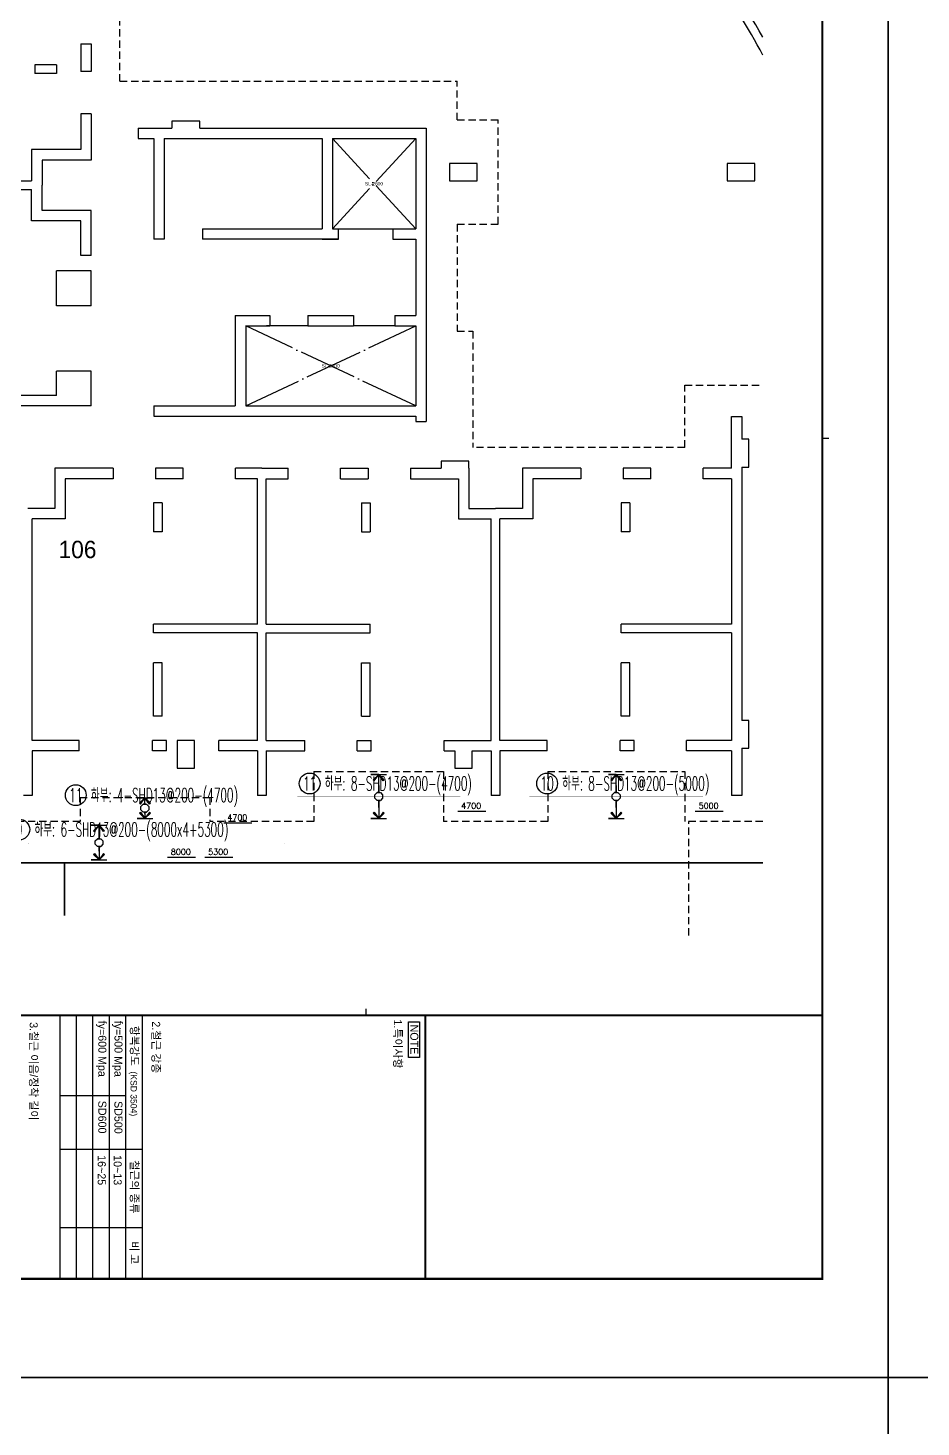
# Model space of a CAD drawing. Header units: millimetres. Extents: x 327808 to 2562540, y -728300 to 402793.
# Drawn here: x 435835 to 461575, y -306753 to -266442 of the extents above; entities that cross this region are included whole.
import ezdxf
from ezdxf.enums import TextEntityAlignment as Align

# ---------------------------------------------------------------- set-up
doc = ezdxf.new("R2010")
doc.units = ezdxf.units.MM
doc.header["$LTSCALE"] = 140
doc.linetypes.add('XS-기초$0$DDOT', pattern=[14, 12, -1, 0, -1])
doc.linetypes.add('XS-기초$0$HID', pattern=[2.3, 1.5, -0.8])
for name, color, linetype in [('CEN-P', 14, 'Continuous'), ('XDIM', 7, 'Continuous'), ('XREBAR', 1, 'Continuous'), ('XS-기초$0$EL7', 7, 'Continuous'), ('XS-기초$0$OPEN', 9, 'XS-기초$0$DDOT'), ('XS-기초$0$WALL', 11, 'Continuous'), ('XS-기초$0$기초연단', 3, 'Continuous'), ('XTAG', 7, 'Continuous'), ('기초꺽임', 7, 'Continuous')]:
    doc.layers.add(name, color=color, linetype=linetype)
doc.layers.add('TEXT', color=3, linetype='Continuous', lineweight=9)
doc.layers.add('XS-기초$0$DEFPOINT', color=144, linetype='Continuous', plot=False)
doc.styles.add('XRebar', font='Romans.shx', dxfattribs={"bigfont": 'whgtxt.shx'})
doc.styles.add('XRebar2', font='Romans.shx')
doc.styles.add('XRebarSheet', font='HMKMRHD.TTF')
doc.styles.add('돋음', font='')
doc.styles.get('돋음').set_extended_font_data('Dotum')

# ---------------------------------------------------------------- blocks, each defined once
blk = doc.blocks.new('dhs_sheet2e')
at = {"color": 7}
for p, q in [((55508.9, 57331.7), (55508.9, 57531.5)), ((73013.1, 43498.2), (72813.3, 43498.2)), ((73013.1, 36694), (81003.6, 36694)), ((77085.8, 36694), (77085.8, 34197)), ((79453.7, 36694), (79453.7, 34197)), ((73013.1, 36194.6), (81003.6, 36194.6)), ((75452.6, 36194.6), (75452.6, 34197)), ((73013.1, 35695.2), (81003.6, 35695.2)), ((73013.1, 35195.8), (81003.6, 35195.8)), ((73013.1, 34696.4), (81003.6, 34696.4)), ((73013.1, 34197), (81003.6, 34197))]:
    blk.add_line(p, q, dxfattribs=at)
for points in [[(84000, 0), (84000, 59329.4), (0, 59329.4), (0, 0)], [(73208.2, 45108.5), (74292.8, 45108.5), (74292.8, 44775), (73208.2, 44775)]]:
    blk.add_lwpolyline(points, close=True, dxfattribs=at)
at = {"color": 30, "const_width": 64.9}
blk.add_lwpolyline([(81003.6, 57331.7), (2996.4, 57331.7), (2996.4, 1997.6), (81003.6, 1997.6)], close=True, dxfattribs=at)
at = {"color": 30}
for points, const_width in [([(73013.1, 1997.6), (73013.1, 57331.7)], 64.9), ([(73013.1, 45291.6), (81003.6, 45291.6)], 64.9), ([(73013.1, 37482.7), (81003.6, 37482.7)], 1.25)]:
    blk.add_lwpolyline(points, dxfattribs=dict(at, const_width=const_width))
at = {"ltscale": 2, "const_width": 1.25}
for points in [[(73013.1, 36694), (73013.1, 34197)], [(81003.6, 36694), (81003.6, 34197)]]:
    blk.add_lwpolyline(points, dxfattribs=at)
at = {"color": 7, "style": 'XRebarSheet'}
for s, height, p in [('NOTE', 242.71, (73292, 44833.7)), ('1.특이사항', 242.71, (73135.9, 44335.3)), ('2.철근 강종', 242.71, (73193, 37000.1)), ('3.철근 이음/정착 길이', 242.711, (73219.2, 33284.8))]:
    blk.add_text(s, height=height, dxfattribs=at).set_placement(p)
at = {"color": 3, "style": 'XRebarSheet'}
for s, height, p in [('항복강도', 242.71, (73329, 36346.4)), ('(KSD 3504)', 194.17, (74714.3, 36344.3)), ('철근의 종류', 242.71, (77406.6, 36345.3)), ('비 고', 242.71, (79864.2, 36338.4))]:
    blk.add_text(s, height=height, dxfattribs=at).set_placement(p)
blk = doc.blocks.new('SDHSDHS')
at = {"color": 255, "xscale": 0.75, "yscale": 0.75, "zscale": 0.75}
blk.add_blockref('dhs_sheet2e', (0, 0), dxfattribs=at)
at = {"color": 3, "style": 'XRebarSheet'}
for s, p in [('fy=500 Mpa', (54881, 26893)), ('SD500', (56708, 26892)), ('10~13', (57939, 26875)), ('fy=600 Mpa', (54880, 26526)), ('SD600', (56702, 26526)), ('16~25', (57940, 26513))]:
    blk.add_text(s, height=182, dxfattribs=at).set_placement(p)
blk = doc.blocks.new('zdhdthbse')
at = {"layer": 'CEN-P', "color": 2}
blk.add_lwpolyline([(24577, -20020), (20091, -20020)], dxfattribs=at)
at = {"layer": 'XS-기초$0$EL7'}
for p, q in [((12345, -1755), (13915, -1755)), ((11460, -4555), (10270, -4555)), ((13970, -4555), (12780, -4555))]:
    blk.add_line(p, q, dxfattribs=at)
at = {"layer": 'XS-기초$0$OPEN'}
for p, q in [((14570, -1755), (12170, 845)), ((14570, 845), (12170, -1755)), ((14570, -6855), (9670, -4555)), ((9670, -6855), (14570, -4555))]:
    blk.add_line(p, q, dxfattribs=at)
at = {"layer": 'XS-기초$0$WALL', "color": 5}
for p, q in [((4920, 3575), (5220, 3575)), ((4920, 3575), (4920, 2775)), ((5220, 3575), (5220, 2775)), ((4220, 2970), (3590, 2970)), ((3590, 2970), (3590, 2720)), ((4220, 2970), (4220, 2720)), ((4220, 2720), (3590, 2720)), ((5220, 2775), (4920, 2775)), ((5220, 1555), (4920, 1555)), ((4920, 1555), (4920, 525)), ((5220, 1555), (5220, 225)), ((8345, 1345), (7545, 1345)), ((7545, 1345), (7545, 1145)), ((8345, 1145), (8345, 1345)), ((6570, 1145), (6570, 845)), ((6570, 1145), (7545, 1145)), ((6570, 845), (7020, 845)), ((7020, 845), (7020, -2055)), ((7320, 845), (11870, 845)), ((7320, 845), (7320, -2055)), ((8345, 1145), (14870, 1145)), ((11870, 845), (11870, -1755)), ((12170, 845), (14570, 845)), ((12170, 845), (12170, -1755)), ((14570, 845), (14570, -1755)), ((14870, 1145), (14870, -7305)), ((3500, 525), (3500, -375)), ((4920, 525), (3500, 525)), ((3800, 225), (3800, -500)), ((5220, 225), (3800, 225)), ((15545, 130), (15545, -370)), ((16345, 130), (15545, 130)), ((16345, -370), (16345, 130)), ((23545, 130), (23545, -370)), ((24345, 130), (23545, 130)), ((24345, -370), (24345, 130)), ((1000, -375), (3500, -375)), ((15545, -370), (16345, -370)), ((23545, -370), (24345, -370)), ((1000, -625), (3500, -625)), ((3500, -1525), (3500, -625)), ((3800, -1225), (3800, -500)), ((4920, -1525), (3500, -1525)), ((5220, -1225), (3800, -1225)), ((4920, -2520), (4920, -1525)), ((5220, -2520), (5220, -1225)), ((8430, -1755), (11870, -1755)), ((8430, -1755), (8430, -2055)), ((12170, -1755), (12345, -1755)), ((12345, -2055), (12345, -1755)), ((13915, -1755), (14570, -1755)), ((13915, -1755), (13915, -2055)), ((7320, -2055), (7020, -2055)), ((12345, -2055), (8430, -2055)), ((11870, -2055), (12345, -2055)), ((13915, -2055), (14570, -2055)), ((14570, -2055), (14570, -4255)), ((5220, -2520), (4920, -2520)), ((4220, -3970), (4220, -2970)), ((5220, -2970), (4220, -2970)), ((5220, -3970), (5220, -2970)), ((5220, -3970), (4220, -3970)), ((9370, -4255), (9370, -6855)), ((9370, -4255), (10370, -4255)), ((10370, -4255), (10370, -4555)), ((11460, -4255), (12780, -4255)), ((11460, -4255), (11460, -4555)), ((12780, -4255), (12780, -4555)), ((13970, -4255), (14570, -4255)), ((13970, -4255), (13970, -4555)), ((9670, -4555), (9670, -6855)), ((9670, -4555), (10370, -4555)), ((11460, -4555), (12780, -4555)), ((13970, -4555), (14570, -4555)), ((14570, -4555), (14570, -6855)), ((4220, -6555), (4220, -5855)), ((5220, -5855), (4220, -5855)), ((5220, -6855), (5220, -5855)), ((4220, -6555), (1000, -6555)), ((5220, -6855), (-3705, -6855)), ((7020, -6855), (7020, -7155)), ((7020, -6855), (9370, -6855)), ((7020, -7155), (14570, -7155)), ((9670, -6855), (14570, -6855)), ((14570, -7155), (14570, -7305)), ((23675, -8655), (23675, -7165)), ((23675, -7165), (23975, -7165)), ((23975, -7165), (23975, -7820)), ((14570, -7305), (14870, -7305)), ((24175, -7820), (23975, -7820)), ((24175, -8620), (24175, -7820)), ((16100, -8455), (15300, -8455)), ((15300, -8455), (15300, -8655)), ((16100, -8655), (16100, -8455)), ((5850, -8655), (4170, -8655)), ((4170, -8655), (4170, -9815)), ((5850, -8655), (5850, -8955)), ((7070, -8655), (7070, -8955)), ((7870, -8655), (7070, -8655)), ((7870, -8955), (7870, -8655)), ((9380, -8955), (9380, -8655)), ((10135, -8655), (9380, -8655)), ((10135, -8655), (10890, -8655)), ((10890, -8955), (10890, -8655)), ((12400, -8955), (12400, -8655)), ((12400, -8655), (13200, -8655)), ((13200, -8655), (13200, -8955)), ((14420, -8655), (14420, -8955)), ((14420, -8655), (15300, -8655)), ((16100, -8655), (16100, -9815)), ((19330, -8655), (17650, -8655)), ((17650, -8655), (17650, -9815)), ((19330, -8655), (19330, -8955)), ((20550, -8655), (20550, -8955)), ((21350, -8655), (20550, -8655)), ((21350, -8955), (21350, -8655)), ((22860, -8955), (22860, -8655)), ((23675, -8655), (22860, -8655)), ((23975, -8620), (23975, -15920)), ((23975, -8620), (24175, -8620)), ((5850, -8955), (4470, -8955)), ((4470, -8955), (4470, -10115)), ((7870, -8955), (7070, -8955)), ((10010, -8955), (9380, -8955)), ((10010, -13150), (10010, -8955)), ((10260, -13150), (10260, -8955)), ((10260, -8955), (10890, -8955)), ((12400, -8955), (13200, -8955)), ((14420, -8955), (15800, -8955)), ((15800, -8955), (15800, -10115)), ((19330, -8955), (17950, -8955)), ((17950, -8955), (17950, -10115)), ((21350, -8955), (20550, -8955)), ((23675, -8955), (22860, -8955)), ((23675, -8955), (23675, -13150)), ((7015, -9655), (7015, -10485)), ((7265, -9655), (7015, -9655)), ((7265, -9655), (7265, -10485)), ((13005, -9655), (13005, -10485)), ((13005, -9655), (13255, -9655)), ((13255, -9655), (13255, -10485)), ((20495, -9655), (20495, -10485)), ((20745, -9655), (20495, -9655)), ((20745, -9655), (20745, -10485)), ((4170, -9815), (3395, -9815)), ((16100, -9815), (16875, -9815)), ((17650, -9815), (16875, -9815)), ((3520, -16495), (3520, -10115)), ((4470, -10115), (3520, -10115)), ((15800, -10115), (16750, -10115)), ((16750, -16495), (16750, -10115)), ((17000, -16495), (17000, -10115)), ((17950, -10115), (17000, -10115)), ((7265, -10485), (7015, -10485)), ((13005, -10485), (13255, -10485)), ((20745, -10485), (20495, -10485)), ((10010, -13150), (7015, -13150)), ((7015, -13400), (7015, -13150)), ((10260, -13150), (13255, -13150)), ((13255, -13400), (13255, -13150)), ((23675, -13150), (20495, -13150)), ((20495, -13400), (20495, -13150)), ((10010, -13400), (7015, -13400)), ((10010, -16495), (10010, -13400)), ((10260, -16495), (10260, -13400)), ((10260, -13400), (13255, -13400)), ((23675, -13400), (20495, -13400)), ((23675, -13400), (23675, -16495)), ((7015, -15795), (7015, -14260)), ((7265, -14260), (7015, -14260)), ((7265, -15795), (7265, -14260)), ((13005, -15795), (13005, -14260)), ((13005, -14260), (13255, -14260)), ((13255, -15795), (13255, -14260)), ((20495, -15795), (20495, -14260)), ((20745, -14260), (20495, -14260)), ((20745, -15795), (20745, -14260)), ((7265, -15795), (7015, -15795)), ((13005, -15795), (13255, -15795)), ((20745, -15795), (20495, -15795)), ((24175, -15920), (23975, -15920)), ((24175, -16720), (24175, -15920)), ((4875, -16495), (3520, -16495)), ((4875, -16795), (4875, -16495)), ((7385, -16495), (6985, -16495)), ((6985, -16795), (6985, -16495)), ((7385, -16795), (7385, -16495)), ((8195, -16495), (7695, -16495)), ((7695, -16495), (7695, -17295)), ((8195, -17295), (8195, -16495)), ((8895, -16795), (8895, -16495)), ((10010, -16495), (8895, -16495)), ((10260, -16495), (11375, -16495)), ((11375, -16795), (11375, -16495)), ((12885, -16495), (13285, -16495)), ((12885, -16795), (12885, -16495)), ((13285, -16795), (13285, -16495)), ((15395, -16495), (16750, -16495)), ((15395, -16795), (15395, -16495)), ((18355, -16495), (17000, -16495)), ((18355, -16795), (18355, -16495)), ((20865, -16495), (20465, -16495)), ((20465, -16795), (20465, -16495)), ((20865, -16795), (20865, -16495)), ((22375, -16795), (22375, -16495)), ((23675, -16495), (22375, -16495)), ((4875, -16795), (3520, -16795)), ((3520, -16795), (3520, -18080)), ((7385, -16795), (6985, -16795)), ((10010, -16795), (8895, -16795)), ((10010, -16795), (10010, -18080)), ((10260, -16795), (11375, -16795)), ((10260, -16795), (10260, -18080)), ((12885, -16795), (13285, -16795)), ((15395, -16795), (15695, -16795)), ((15695, -16795), (15695, -17295)), ((16195, -16795), (16750, -16795)), ((16195, -17295), (16195, -16795)), ((16750, -16795), (16750, -18080)), ((18355, -16795), (17000, -16795)), ((17000, -16795), (17000, -18080)), ((20865, -16795), (20465, -16795)), ((23675, -16795), (22375, -16795)), ((23675, -16795), (23675, -18080)), ((23975, -16720), (23975, -18080)), ((23975, -16720), (24175, -16720)), ((7695, -17295), (8195, -17295)), ((15695, -17295), (16195, -17295)), ((3520, -18080), (3270, -18080)), ((10260, -18080), (10010, -18080)), ((17000, -18080), (16750, -18080)), ((23975, -18080), (23675, -18080))]:
    blk.add_line(p, q, dxfattribs=at)
for radius, start, end in [(20500, 29.5887, 48), (20250, 28.3181, 43.5813)]:
    blk.add_arc((6750, -6355), radius, start, end, dxfattribs=at)
at = {"layer": 'XS-기초$0$기초연단', "linetype": 'XS-기초$0$HID'}
for p, q in [((6045, 2495), (6045, 10130)), ((6045, 2495), (15770, 2495)), ((15770, 1380), (15770, 2495)), ((15770, 1380), (16945, 1380)), ((16945, -1620), (16945, 1380)), ((15770, -1620), (16945, -1620)), ((15770, -1620), (15770, -4705)), ((15770, -4705), (16220, -4705)), ((16220, -4705), (16220, -8055)), ((22325, -6265), (24577, -6265)), ((22325, -8055), (22325, -6265)), ((22325, -8055), (16220, -8055)), ((11635, -17395), (11635, -18830)), ((11635, -17395), (15375, -17395)), ((15375, -17395), (15375, -18830)), ((18375, -17395), (18375, -18830)), ((18375, -17395), (22325, -17395)), ((22325, -17395), (22325, -18830)), ((4895, -18145), (4895, -18830)), ((4895, -18145), (8635, -18145)), ((8635, -18145), (8635, -18830)), ((4895, -18830), (1895, -18830)), ((11635, -18830), (8635, -18830)), ((18375, -18830), (15375, -18830)), ((24577, -18830), (22325, -18830)), ((22445, -22117), (22445, -18830))]:
    blk.add_line(p, q, dxfattribs=at)
at = {"layer": '기초꺽임', "color": 1, "const_width": 50}
blk.add_lwpolyline([(-21405, 32883), (-21405, 19580), (-11405, 19580), (-11405, -20020), (24577, -20020)], dxfattribs=at)
at = {"layer": '기초꺽임', "color": 3, "const_width": 50}
blk.add_lwpolyline([(4445, -20020), (4445, -21544)], dxfattribs=at)
at = {"layer": 'TEXT', "extrusion": (2.94245e-18, 9.64033e-08, 1), "style": '돋음'}
blk.add_text('106', height=500, rotation=0, dxfattribs=at).set_placement((4823, -10995, 0), align=Align.MIDDLE_CENTER)
at = {"layer": 'XS-기초$0$DEFPOINT', "color": 2, "style": '돋음'}
for p in [(13370, -455), (12120, -5705)]:
    blk.add_text('SL-2600', height=100, dxfattribs=at).set_placement(p, align=Align.MIDDLE_CENTER)
blk = doc.blocks.new('*U519', base_point=(444290.5134, -288210.5136))
at = {"layer": 'XTAG', "color": 0, "linetype": 'Continuous', "ltscale": 4.34365e-311}
blk.add_circle((443953.0134, -288210.5136), 300, dxfattribs=at)
at = {"layer": 'XTAG', "color": 0, "linetype": 'Continuous', "ltscale": 4.34365e-311, "style": 'XRebar', "width": 0.55}
blk.add_text('11', height=400, dxfattribs=at).set_placement((443953.0134, -288210.5136), align=Align.MIDDLE_CENTER)
blk.add_text('하부: 8-SHD13@200-(4700)', height=400, dxfattribs=at).set_placement((444390.5134, -288210.5136), align=Align.MIDDLE_LEFT)
blk = doc.blocks.new('*U520', base_point=(437550.5134, -288548.0136))
at = {"layer": 'XTAG', "color": 0, "linetype": 'Continuous', "ltscale": 4.34365e-311}
blk.add_circle((437213.0134, -288548.0136), 300, dxfattribs=at)
at = {"layer": 'XTAG', "color": 0, "linetype": 'Continuous', "ltscale": 4.34365e-311, "style": 'XRebar', "width": 0.55}
blk.add_text('11', height=400, dxfattribs=at).set_placement((437213.0134, -288548.0136), align=Align.MIDDLE_CENTER)
blk.add_text('하부: 4-SHD13@200-(4700)', height=400, dxfattribs=at).set_placement((437650.5134, -288548.0136), align=Align.MIDDLE_LEFT)
blk = doc.blocks.new('*U521', base_point=(451135.5134, -288210.5136))
at = {"layer": 'XTAG', "color": 0, "linetype": 'Continuous', "ltscale": 4.34365e-311}
blk.add_circle((450798.0134, -288210.5136), 300, dxfattribs=at)
at = {"layer": 'XTAG', "color": 0, "linetype": 'Continuous', "ltscale": 4.34365e-311, "style": 'XRebar', "width": 0.55}
blk.add_text('10', height=400, dxfattribs=at).set_placement((450798.0134, -288210.5136), align=Align.MIDDLE_CENTER)
blk.add_text('하부: 8-SHD13@200-(5000)', height=400, dxfattribs=at).set_placement((451235.5134, -288210.5136), align=Align.MIDDLE_LEFT)
blk = doc.blocks.new('*U544', base_point=(435921.8527, -289538.0136))
at = {"layer": 'XTAG', "color": 0, "linetype": 'Continuous', "ltscale": 4.34365e-311}
for centre in [(434909.3527, -289538.0136), (435584.3527, -289538.0136)]:
    blk.add_circle(centre, 300, dxfattribs=at)
at = {"layer": 'XTAG', "color": 0, "linetype": 'Continuous', "ltscale": 4.34365e-311, "style": 'XRebar', "width": 0.55}
for s, p in [('1', (434909.3527, -289538.0136)), ('9', (435584.3527, -289538.0136))]:
    blk.add_text(s, height=400, dxfattribs=at).set_placement(p, align=Align.MIDDLE_CENTER)
blk.add_text('하부: 6-SHD13@200-(8000x4+5300)', height=400, dxfattribs=at).set_placement((436021.8527, -289538.0136), align=Align.MIDDLE_LEFT)

msp = doc.modelspace()

# ---------------------------------------------------------------- linework, layer by layer
at = {"layer": 'XDIM', "color": 250, "linetype": 'Continuous', "ltscale": 2.20348e-317}
for p, q in [((448062.2, -288410.5), (448062.2, -288410.5)), ((454907.2, -288410.5), (454907.2, -288410.5)), ((441322.2, -288748), (441322.2, -288748)), ((439693.6, -289738), (439693.6, -289738)), ((440770.7, -289738), (440770.7, -289738))]:
    msp.add_line(p, q, dxfattribs=at)
at = {"layer": 'XDIM', "color": 4, "linetype": 'Continuous', "ltscale": 7.10404e-14}
for points in [[(445945, -288266.8), (445945, -288473), (445898.4, -288473), (445991.6, -288473), (446057.5, -288538.9), (446057.5, -288632.1), (445991.6, -288698), (445898.4, -288698), (445832.5, -288632.1), (445832.5, -288538.9), (445898.4, -288473), (445945, -288473), (445945, -288266.8), (445945, -288266.8), (445945, -287948), (446104.1, -288107.1), (446074.1, -288132.3), (445945, -287948), (445785.9, -288107.1), (445815.9, -288132.3), (445945, -287948), (445720, -287948), (446170, -287948)], [(439205, -288773), (439205, -288810.5), (439158.4, -288810.5), (439251.6, -288810.5), (439317.5, -288876.4), (439317.5, -288969.6), (439251.6, -289035.5), (439158.4, -289035.5), (439092.5, -288969.6), (439092.5, -288876.4), (439158.4, -288810.5), (439205, -288810.5), (439205, -288773), (439205, -288773), (439205, -288623), (439364.1, -288782.1), (439334.1, -288807.3), (439205, -288623), (439045.9, -288782.1), (439075.9, -288807.3), (439205, -288623), (438980, -288623), (439430, -288623)], [(445945, -288904.3), (445945, -288698), (445991.6, -288698), (445898.4, -288698), (445832.5, -288632.1), (445832.5, -288538.9), (445898.4, -288473), (445991.6, -288473), (446057.5, -288538.9), (446057.5, -288632.1), (445991.6, -288698), (445945, -288698), (445945, -288904.3), (445945, -288904.3), (445945, -289223), (445785.9, -289063.9), (445815.9, -289038.7), (445945, -289223), (446104.1, -289063.9), (446074.1, -289038.7), (445945, -289223), (445720, -289223), (446170, -289223)], [(439205, -289073), (439205, -289035.5), (439251.6, -289035.5), (439158.4, -289035.5), (439092.5, -288969.6), (439092.5, -288876.4), (439158.4, -288810.5), (439251.6, -288810.5), (439317.5, -288876.4), (439317.5, -288969.6), (439251.6, -289035.5), (439205, -289035.5), (439205, -289073), (439205, -289073), (439205, -289223), (439045.9, -289063.9), (439075.9, -289038.7), (439205, -289223), (439364.1, -289063.9), (439334.1, -289038.7), (439205, -289223), (438980, -289223), (439430, -289223)]]:
    msp.add_lwpolyline(points, dxfattribs=at)
at = {"layer": 'XDIM', "color": 4, "linetype": 'Continuous', "ltscale": 4.56907e-10}
for points in [[(452790, -288266.8), (452790, -288473), (452743.4, -288473), (452836.6, -288473), (452902.5, -288538.9), (452902.5, -288632.1), (452836.6, -288698), (452743.4, -288698), (452677.5, -288632.1), (452677.5, -288538.9), (452743.4, -288473), (452790, -288473), (452790, -288266.8), (452790, -288266.8), (452790, -287948), (452949.1, -288107.1), (452919.1, -288132.3), (452790, -287948), (452630.9, -288107.1), (452660.9, -288132.3), (452790, -287948), (452565, -287948), (453015, -287948)], [(452790, -288904.3), (452790, -288698), (452836.6, -288698), (452743.4, -288698), (452677.5, -288632.1), (452677.5, -288538.9), (452743.4, -288473), (452836.6, -288473), (452902.5, -288538.9), (452902.5, -288632.1), (452836.6, -288698), (452790, -288698), (452790, -288904.3), (452790, -288904.3), (452790, -289223), (452630.9, -289063.9), (452660.9, -289038.7), (452790, -289223), (452949.1, -289063.9), (452919.1, -289038.7), (452790, -289223), (452565, -289223), (453015, -289223)]]:
    msp.add_lwpolyline(points, dxfattribs=at)
at = {"layer": 'XDIM', "color": 1, "linetype": 'Continuous', "ltscale": 2.20348e-317}
for points in [[(448222.2, -289010.5), (449031.3, -289010.5)], [(455067.2, -289010.5), (455876.3, -289010.5)], [(441482.2, -289348), (442291.3, -289348)], [(439853.6, -290338), (440662.7, -290338)], [(440930.7, -290338), (441739.7, -290338)]]:
    msp.add_lwpolyline(points, dxfattribs=at)
at = {"layer": 'XDIM', "color": 4, "linetype": 'Continuous', "ltscale": 4.56907e-10, "elevation": -0.5}
for points in [[(437885, -289663), (437885, -289800.5), (437838.4, -289800.5), (437931.6, -289800.5), (437997.5, -289866.4), (437997.5, -289959.6), (437931.6, -290025.5), (437838.4, -290025.5), (437772.5, -289959.6), (437772.5, -289866.4), (437838.4, -289800.5), (437885, -289800.5), (437885, -289663), (437885, -289663), (437885, -289413), (438044.1, -289572.1), (438014.1, -289597.3), (437885, -289413), (437725.9, -289572.1), (437755.9, -289597.3), (437885, -289413), (437660, -289413), (438110, -289413)], [(437885, -290163), (437885, -290025.5), (437931.6, -290025.5), (437838.4, -290025.5), (437772.5, -289959.6), (437772.5, -289866.4), (437838.4, -289800.5), (437931.6, -289800.5), (437997.5, -289866.4), (437997.5, -289959.6), (437931.6, -290025.5), (437885, -290025.5), (437885, -290163), (437885, -290163), (437885, -290413), (437725.9, -290253.9), (437755.9, -290228.7), (437885, -290413), (438044.1, -290253.9), (438014.1, -290228.7), (437885, -290413), (437660, -290413), (438110, -290413)]]:
    msp.add_lwpolyline(points, dxfattribs=at)
at = {"layer": 'XREBAR', "color": 11, "linetype": 'Continuous', "ltscale": 7.10404e-14, "const_width": 1}
for points in [[(443595, -288585.5), (443595, -288585.5), (448295, -288585.5), (448295, -288585.5)], [(436855, -288923), (436855, -288923), (441555, -288923), (441555, -288923)]]:
    msp.add_lwpolyline(points, dxfattribs=at)
at = {"layer": 'XREBAR', "color": 11, "linetype": 'Continuous', "ltscale": 4.56907e-10, "const_width": 1}
for points in [[(450290, -288585.5), (450290, -288585.5), (455290, -288585.5), (455290, -288585.5)], [(427835, -289950.5), (427835, -289950.5), (428435, -289950.5), (428453.8, -289945.5), (428467.5, -289931.8), (428472.5, -289913), (435835, -289913), (435835, -289913)], [(435235, -289950.5), (435235, -289950.5), (435835, -289950.5), (435853.8, -289945.5), (435867.5, -289931.8), (435872.5, -289913), (443235, -289913), (443235, -289913)], [(442635, -289950.5), (442635, -289950.5), (443235, -289950.5), (443253.8, -289945.5), (443267.5, -289931.8), (443272.5, -289913), (450635, -289913), (450635, -289913)], [(450035, -289950.5), (450035, -289950.5), (450635, -289950.5), (450653.8, -289945.5), (450667.5, -289931.8), (450672.5, -289913), (455335, -289913), (455335, -289913)]]:
    msp.add_lwpolyline(points, dxfattribs=at)

# ---------------------------------------------------------------- block references
at = {"layer": 'XREBAR', "xscale": 1.266666656504953, "yscale": 1.266666656504953, "zscale": 1.266666656504953, "rotation": 270}
for p in [(404263.6, -225529.6), (460626.5, -225529.6), (404263.6, -305329.6), (460626.5, -305329.6)]:
    msp.add_blockref('SDHSDHS', p, dxfattribs=at)
at = {"layer": 'XREBAR'}
msp.add_blockref('zdhdthbse', (432440, -270473), dxfattribs=at)
at = {"layer": 'XTAG', "color": 11, "linetype": 'Continuous', "ltscale": 4.34365e-311}
for name, p in [('*U519', (444290.5, -288210.5)), ('*U521', (451135.5, -288210.5)), ('*U520', (437550.5, -288548)), ('*U544', (435921.9, -289538))]:
    msp.add_blockref(name, p, dxfattribs=at)

# ---------------------------------------------------------------- texts
at = {"layer": 'XDIM', "color": 3, "linetype": 'Continuous', "ltscale": 2.20348e-317, "style": 'XRebar2'}
for s, p in [('4700', (448609.5, -288988.6)), ('5000', (455454.5, -288988.6)), ('4700', (441869.5, -289326.1)), ('8000', (440240.9, -290316.1)), ('5300', (441318, -290316.1))]:
    msp.add_text(s, height=168, dxfattribs=at).set_placement(p, align=Align.BOTTOM_CENTER)

doc.saveas('drawing.dxf')
